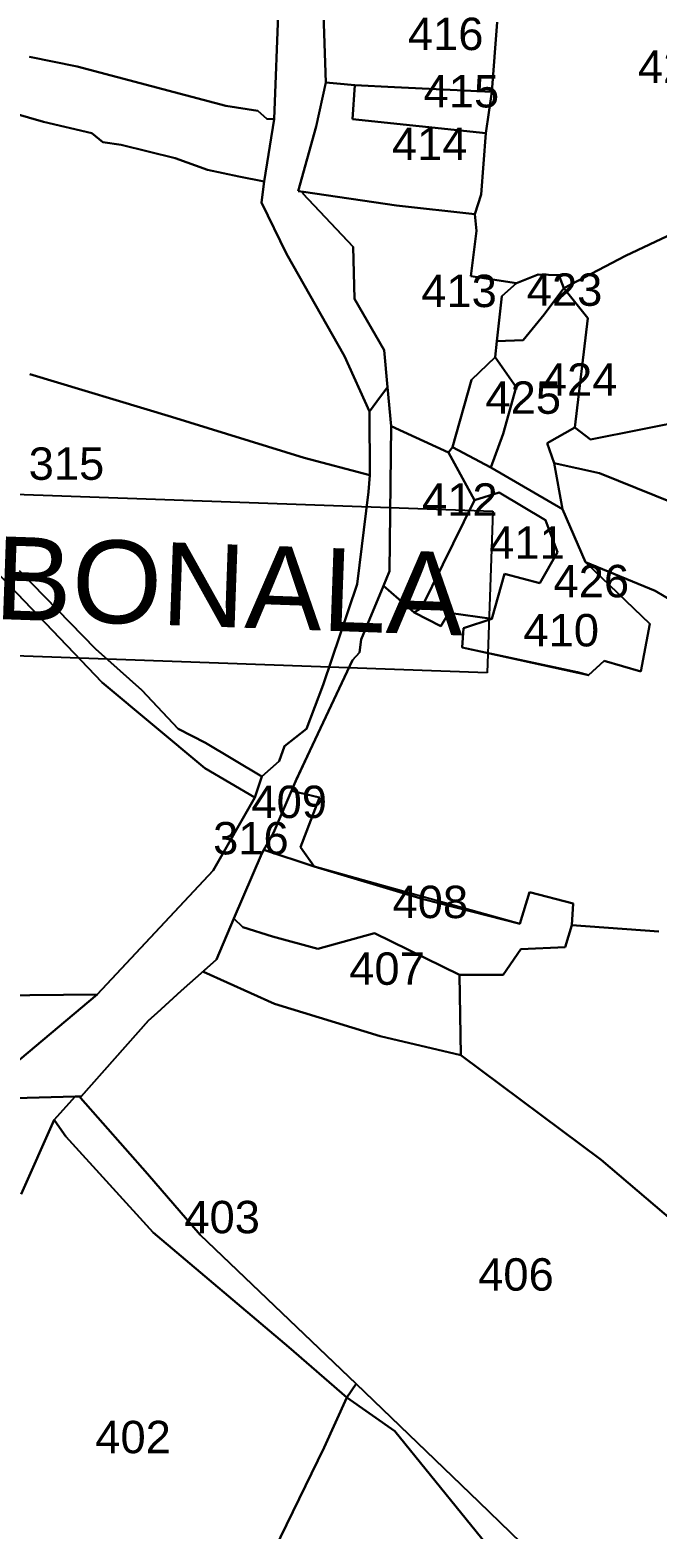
# Model space of a CAD drawing. Header units: inches. Extents: x 186800 to 194298, y 1604602 to 1613194.
# Drawn here: x 190679 to 190969, y 1607669 to 1608362 of the extents above; entities that cross this region are included whole.
import ezdxf

# ---------------------------------------------------------------- set-up
doc = ezdxf.new("R2010")
doc.units = ezdxf.units.IN
doc.header["$LTSCALE"] = 15
doc.header["$MEASUREMENT"] = 0
doc.layers.add('PLOT', color=7, linetype='Continuous')
doc.layers.add('PLOT NO', color=7, linetype='Continuous')
doc.styles.get("Standard").update_dxf_attribs({"font": 'arial.ttf'})

msp = doc.modelspace()

# ---------------------------------------------------------------- linework, layer by layer
at = {"layer": 'PLOT'}
for p, q in [((190794.34, 1608373.39), (190792.32, 1608320.96)), ((190792.32, 1608320.96), (190794.34, 1608373.39)), ((190816.3, 1608337.9), (190815.02, 1608374.09)), ((190815.02, 1608374.09), (190816.3, 1608337.9)), ((190895.46, 1608365.79), (190893.04, 1608333.58)), ((190893.04, 1608333.58), (190895.46, 1608365.79)), ((190701.15, 1608345.26), (190679.18, 1608349.7)), ((190679.18, 1608349.7), (190701.15, 1608345.26)), ((190769.95, 1608327.09), (190701.15, 1608345.26)), ((190701.15, 1608345.26), (190769.95, 1608327.09)), ((190811.73, 1608317.56), (190816.3, 1608337.9)), ((190816.3, 1608337.9), (190811.73, 1608317.56)), ((190821.37, 1608337.41), (190816.3, 1608337.9)), ((190816.3, 1608337.9), (190821.37, 1608337.41)), ((190829.58, 1608336.6), (190821.37, 1608337.41)), ((190821.37, 1608337.41), (190829.58, 1608336.6)), ((190829.58, 1608336.6), (190828.51, 1608321)), ((190828.51, 1608321), (190829.58, 1608336.6)), ((190848, 1608335.69), (190829.58, 1608336.6)), ((190829.58, 1608336.6), (190829.58, 1608336.6)), ((190829.58, 1608336.6), (190848, 1608335.69)), ((190893.04, 1608333.58), (190848, 1608335.69)), ((190848, 1608335.69), (190893.04, 1608333.58)), ((190890.31, 1608314.45), (190893.04, 1608333.58)), ((190893.04, 1608333.58), (190890.31, 1608314.45)), ((190893.04, 1608333.58), (190893.04, 1608333.58)), ((190685.66, 1608319.63), (190660.43, 1608326.94)), ((190660.43, 1608326.94), (190685.66, 1608319.63)), ((190784.83, 1608324.73), (190769.95, 1608327.09)), ((190769.95, 1608327.09), (190784.83, 1608324.73)), ((190788.97, 1608321.08), (190784.83, 1608324.73)), ((190784.83, 1608324.73), (190788.97, 1608321.08)), ((190707.92, 1608314.41), (190685.66, 1608319.63)), ((190685.66, 1608319.63), (190707.92, 1608314.41)), ((190792.32, 1608320.96), (190787.63, 1608292.05)), ((190787.63, 1608292.05), (190792.32, 1608320.96)), ((190792.32, 1608320.96), (190788.97, 1608321.08)), ((190788.97, 1608321.08), (190792.32, 1608320.96)), ((190803.49, 1608287.61), (190811.73, 1608317.56)), ((190811.73, 1608317.56), (190803.49, 1608287.61)), ((190828.51, 1608321), (190890.31, 1608314.45)), ((190890.31, 1608314.45), (190828.51, 1608321)), ((190713.04, 1608310.34), (190707.92, 1608314.41)), ((190707.92, 1608314.41), (190713.04, 1608310.34)), ((190721.54, 1608309.12), (190713.04, 1608310.34)), ((190713.04, 1608310.34), (190721.54, 1608309.12)), ((190888.02, 1608286.08), (190890.31, 1608314.45)), ((190890.31, 1608314.45), (190888.02, 1608286.08)), ((190746.5, 1608302.82), (190721.54, 1608309.12)), ((190721.54, 1608309.12), (190746.5, 1608302.82)), ((190761.42, 1608297.56), (190746.5, 1608302.82)), ((190746.5, 1608302.82), (190761.42, 1608297.56)), ((190775.97, 1608294.45), (190761.42, 1608297.56)), ((190761.42, 1608297.56), (190775.97, 1608294.45)), ((190787.63, 1608292.05), (190775.97, 1608294.45)), ((190775.97, 1608294.45), (190787.63, 1608292.05)), ((190787.63, 1608292.05), (190786.53, 1608282.32)), ((190786.53, 1608282.32), (190787.63, 1608292.05)), ((190787.63, 1608292.05), (190787.63, 1608292.05)), ((190805.86, 1608287.27), (190803.49, 1608287.61)), ((190803.49, 1608287.61), (190805.86, 1608287.27)), ((190805.64, 1608286.56), (190805.86, 1608287.27)), ((190805.86, 1608287.27), (190805.64, 1608286.56)), ((190828.88, 1608261.93), (190805.64, 1608286.56)), ((190805.64, 1608286.56), (190828.88, 1608261.93)), ((190848.88, 1608281.06), (190805.86, 1608287.27)), ((190805.86, 1608287.27), (190848.88, 1608281.06)), ((190885.13, 1608276.96), (190888.02, 1608286.08)), ((190888.02, 1608286.08), (190885.13, 1608276.96)), ((190786.53, 1608282.32), (190798.05, 1608258.56)), ((190798.05, 1608258.56), (190786.53, 1608282.32)), ((190885.13, 1608276.96), (190848.88, 1608281.06)), ((190848.88, 1608281.06), (190885.13, 1608276.96)), ((190885.88, 1608269.24), (190885.13, 1608276.96)), ((190885.13, 1608276.96), (190885.13, 1608276.96)), ((190885.13, 1608276.96), (190885.88, 1608269.24)), ((190954.81, 1608257.69), (191005.64, 1608281.78)), ((191005.64, 1608281.78), (190954.81, 1608257.69)), ((190883.35, 1608248.31), (190885.88, 1608269.24)), ((190885.88, 1608269.24), (190883.35, 1608248.31)), ((190829.55, 1608237.79), (190828.88, 1608261.93)), ((190828.88, 1608261.93), (190829.55, 1608237.79)), ((190798.05, 1608258.56), (190824.91, 1608211.2)), ((190824.91, 1608211.2), (190798.05, 1608258.56)), ((190926.34, 1608242.81), (190954.81, 1608257.69)), ((190954.81, 1608257.69), (190926.34, 1608242.81)), ((190904.5, 1608245), (190883.35, 1608248.31)), ((190883.35, 1608248.31), (190904.5, 1608245)), ((190914.52, 1608249.13), (190904.5, 1608245)), ((190904.5, 1608245), (190914.52, 1608249.13)), ((190923.99, 1608248.79), (190914.52, 1608249.13)), ((190914.52, 1608249.13), (190923.99, 1608248.79)), ((190926.34, 1608242.81), (190923.99, 1608248.79)), ((190923.99, 1608248.79), (190926.34, 1608242.81)), ((190897.63, 1608239.09), (190904.5, 1608245)), ((190904.5, 1608245), (190897.63, 1608239.09)), ((190926.34, 1608242.81), (190917.19, 1608230.58)), ((190917.19, 1608230.58), (190926.34, 1608242.81)), ((190937.38, 1608228.84), (190926.34, 1608242.81)), ((190926.34, 1608242.81), (190926.34, 1608242.81)), ((190926.34, 1608242.81), (190937.38, 1608228.84)), ((190843.21, 1608214.1), (190829.55, 1608237.79)), ((190829.55, 1608237.79), (190843.21, 1608214.1)), ((190895.37, 1608218.17), (190897.63, 1608239.09)), ((190897.63, 1608239.09), (190895.37, 1608218.17)), ((190917.19, 1608230.58), (190907.54, 1608218.62)), ((190907.54, 1608218.62), (190917.19, 1608230.58)), ((190931.48, 1608178.29), (190937.38, 1608228.84)), ((190937.38, 1608228.84), (190931.48, 1608178.29)), ((190844.76, 1608196.96), (190843.21, 1608214.1)), ((190843.21, 1608214.1), (190844.76, 1608196.96)), ((190894.57, 1608210.75), (190895.37, 1608218.17)), ((190895.37, 1608218.17), (190894.57, 1608210.75)), ((190907.54, 1608218.62), (190895.37, 1608218.17)), ((190895.37, 1608218.17), (190907.54, 1608218.62)), ((190824.91, 1608211.2), (190836.36, 1608185.61)), ((190836.36, 1608185.61), (190824.91, 1608211.2)), ((190894.57, 1608210.75), (190883.69, 1608200.37)), ((190883.69, 1608200.37), (190894.57, 1608210.75)), ((190904.21, 1608196.95), (190894.57, 1608210.75)), ((190894.57, 1608210.75), (190904.21, 1608196.95)), ((190744.85, 1608183.21), (190679.31, 1608202.94)), ((190679.31, 1608202.94), (190744.85, 1608183.21)), ((190883.69, 1608200.37), (190874.9, 1608169.15)), ((190874.9, 1608169.15), (190883.69, 1608200.37)), ((190839.83, 1608190.31), (190844.76, 1608196.96)), ((190844.76, 1608196.96), (190839.83, 1608190.31)), ((190846.39, 1608178.88), (190844.76, 1608196.96)), ((190844.76, 1608196.96), (190846.39, 1608178.88)), ((190898.31, 1608175.37), (190904.21, 1608196.95)), ((190904.21, 1608196.95), (190898.31, 1608175.37)), ((190836.36, 1608185.61), (190839.83, 1608190.31)), ((190839.83, 1608190.31), (190836.36, 1608185.61)), ((190836.36, 1608185.61), (190836.53, 1608156.15)), ((190836.53, 1608156.15), (190836.36, 1608185.61)), ((190806.14, 1608164.25), (190744.85, 1608183.21)), ((190744.85, 1608183.21), (190806.14, 1608164.25)), ((190846.39, 1608178.82), (190845.68, 1608111.75)), ((190845.68, 1608111.75), (190846.39, 1608178.82)), ((190846.39, 1608178.82), (190846.39, 1608178.88)), ((190846.39, 1608178.88), (190846.39, 1608178.82)), ((190873.01, 1608166.66), (190846.39, 1608178.82)), ((190846.39, 1608178.82), (190846.39, 1608178.82)), ((190846.39, 1608178.82), (190873.01, 1608166.66)), ((190991.12, 1608183.1), (190938.71, 1608172.66)), ((190938.71, 1608172.66), (190991.12, 1608183.1)), ((190892.51, 1608159.81), (190898.31, 1608175.37)), ((190898.31, 1608175.37), (190892.51, 1608159.81)), ((190931.48, 1608178.29), (190918.67, 1608171.06)), ((190918.67, 1608171.06), (190931.48, 1608178.29)), ((190938.71, 1608172.66), (190931.48, 1608178.29)), ((190931.48, 1608178.29), (190931.48, 1608178.29)), ((190931.48, 1608178.29), (190938.71, 1608172.66)), ((190874.9, 1608169.15), (190873.01, 1608166.66)), ((190873.01, 1608166.66), (190874.9, 1608169.15)), ((190873.01, 1608166.66), (190885.05, 1608144.7)), ((190885.05, 1608144.7), (190873.01, 1608166.66)), ((190873.01, 1608166.66), (190873.01, 1608166.66)), ((190874.9, 1608169.15), (190892.51, 1608159.81)), ((190892.51, 1608159.81), (190874.9, 1608169.15)), ((190918.67, 1608171.06), (190921.92, 1608161.72)), ((190921.92, 1608161.72), (190918.67, 1608171.06)), ((190836.53, 1608156.15), (190806.14, 1608164.25)), ((190806.14, 1608164.25), (190836.53, 1608156.15)), ((190892.51, 1608159.81), (190892.51, 1608159.81)), ((190925.65, 1608140.44), (190892.51, 1608159.81)), ((190892.51, 1608159.81), (190892.51, 1608159.81)), ((190892.51, 1608159.81), (190925.65, 1608140.44)), ((190942.9, 1608157.13), (190921.92, 1608161.72)), ((190921.92, 1608161.72), (190925.65, 1608140.44)), ((190921.92, 1608161.72), (190942.9, 1608157.13)), ((190925.65, 1608140.44), (190921.92, 1608161.72)), ((190836.53, 1608156.15), (190835.96, 1608148.54)), ((190835.96, 1608148.54), (190836.53, 1608156.15)), ((190836.53, 1608156.15), (190836.53, 1608156.15)), ((190993.82, 1608136.61), (190942.9, 1608157.13)), ((190942.9, 1608157.13), (190993.82, 1608136.61)), ((190835.96, 1608148.54), (190830.78, 1608105.83)), ((190830.78, 1608105.83), (190835.96, 1608148.54)), ((190885.05, 1608144.7), (190860.47, 1608094.82)), ((190860.47, 1608094.82), (190885.05, 1608144.7)), ((190896.45, 1608148.14), (190885.05, 1608144.7)), ((190885.05, 1608144.7), (190896.45, 1608148.14)), ((190917.78, 1608135.34), (190896.45, 1608148.14)), ((190896.45, 1608148.14), (190917.78, 1608135.34)), ((190925.65, 1608140.44), (190936.32, 1608115.97)), ((190936.32, 1608115.97), (190925.65, 1608140.44)), ((190923.41, 1608120.53), (190917.78, 1608135.34)), ((190917.78, 1608135.34), (190923.41, 1608120.53)), ((190915.21, 1608106.21), (190923.41, 1608120.53)), ((190923.41, 1608120.53), (190915.21, 1608106.21)), ((190968.66, 1608102.77), (190936.32, 1608115.97)), ((190936.32, 1608115.97), (190966.06, 1608087.48)), ((190936.32, 1608115.97), (190968.66, 1608102.77)), ((190966.06, 1608087.48), (190936.32, 1608115.97)), ((190712.7, 1608060.26), (190663.55, 1608111.77)), ((190663.55, 1608111.77), (190712.7, 1608060.26)), ((190709.75, 1608075.94), (190674.55, 1608111.99)), ((190674.55, 1608111.99), (190709.75, 1608075.94)), ((190845.68, 1608111.75), (190842.87, 1608104.94)), ((190842.87, 1608104.94), (190845.68, 1608111.75)), ((190893.1, 1608089.82), (190898.96, 1608110.63)), ((190898.96, 1608110.63), (190893.1, 1608089.82)), ((190898.96, 1608110.63), (190915.21, 1608106.21)), ((190915.21, 1608106.21), (190898.96, 1608110.63)), ((190830.78, 1608105.83), (190814.93, 1608059.23)), ((190814.93, 1608059.23), (190830.78, 1608105.83)), ((190842.87, 1608104.94), (190832.65, 1608080.16)), ((190832.65, 1608080.16), (190842.87, 1608104.94)), ((190857.06, 1608092.64), (190842.87, 1608104.94)), ((190842.87, 1608104.94), (190857.06, 1608092.64)), ((190994, 1608087.52), (190968.66, 1608102.77)), ((190968.66, 1608102.77), (190968.66, 1608102.77)), ((190968.66, 1608102.77), (190994, 1608087.52)), ((190860.47, 1608094.82), (190857.06, 1608092.64)), ((190857.06, 1608092.64), (190860.47, 1608094.82)), ((190869.39, 1608086.3), (190857.06, 1608092.64)), ((190857.06, 1608092.64), (190869.39, 1608086.3)), ((190873.2, 1608092.58), (190869.39, 1608086.3)), ((190869.39, 1608086.3), (190873.2, 1608092.58)), ((190893.1, 1608089.82), (190873.2, 1608092.58)), ((190873.2, 1608092.58), (190893.1, 1608089.82)), ((190879.87, 1608085.42), (190893.1, 1608089.82)), ((190893.1, 1608089.82), (190879.87, 1608085.42)), ((190893.1, 1608089.82), (190893.1, 1608089.82)), ((190879.29, 1608076.47), (190879.87, 1608085.42)), ((190879.87, 1608085.42), (190879.29, 1608076.47)), ((190966.06, 1608087.48), (190961.94, 1608065.33)), ((190961.94, 1608065.33), (190966.06, 1608087.48)), ((190731.05, 1608056.71), (190709.75, 1608075.94)), ((190709.75, 1608075.94), (190731.05, 1608056.71)), ((190832.65, 1608080.16), (190831.83, 1608074.24)), ((190831.83, 1608074.24), (190832.65, 1608080.16)), ((190932.72, 1608065.09), (190879.29, 1608076.47)), ((190879.29, 1608076.47), (190932.72, 1608065.09)), ((190828.5, 1608070.69), (190802.73, 1608015.59)), ((190802.73, 1608015.59), (190828.5, 1608070.69)), ((190831.83, 1608074.24), (190828.5, 1608070.69)), ((190828.5, 1608070.69), (190831.83, 1608074.24)), ((190944.95, 1608070.29), (190937.79, 1608063.63)), ((190937.79, 1608063.63), (190944.95, 1608070.29)), ((190961.94, 1608065.33), (190944.95, 1608070.29)), ((190944.95, 1608070.29), (190961.94, 1608065.33)), ((190937.79, 1608063.63), (190932.72, 1608065.09)), ((190932.72, 1608065.09), (190937.79, 1608063.63)), ((190760.29, 1608020.72), (190712.7, 1608060.26)), ((190712.7, 1608060.26), (190760.29, 1608020.72)), ((190747.96, 1608038.87), (190731.05, 1608056.71)), ((190731.05, 1608056.71), (190747.96, 1608038.87)), ((190814.93, 1608059.23), (190807.34, 1608038.89)), ((190807.34, 1608038.89), (190814.93, 1608059.23)), ((190760.55, 1608032.31), (190747.96, 1608038.87)), ((190747.96, 1608038.87), (190760.55, 1608032.31)), ((190807.34, 1608038.89), (190797.13, 1608030.86)), ((190797.13, 1608030.86), (190807.34, 1608038.89)), ((190786.56, 1608016.74), (190760.55, 1608032.31)), ((190760.55, 1608032.31), (190786.56, 1608016.74)), ((190797.13, 1608030.86), (190794.6, 1608023.93)), ((190794.6, 1608023.93), (190797.13, 1608030.86)), ((190783.32, 1608007.08), (190760.29, 1608020.72)), ((190760.29, 1608020.72), (190783.32, 1608007.08)), ((190794.6, 1608023.93), (190786.56, 1608016.74)), ((190786.56, 1608016.74), (190794.6, 1608023.93)), ((190786.56, 1608016.74), (190783.32, 1608007.08)), ((190783.32, 1608007.08), (190786.56, 1608016.74)), ((190786.56, 1608016.74), (190786.56, 1608016.74)), ((190802.73, 1608015.59), (190800.41, 1608010.18)), ((190800.41, 1608010.18), (190802.73, 1608015.59)), ((190764.1, 1607973.27), (190783.32, 1608007.08)), ((190783.32, 1608007.08), (190764.1, 1607973.27)), ((190783.32, 1608007.08), (190783.32, 1608007.08)), ((190800.41, 1608010.18), (190792.09, 1607990.78)), ((190792.09, 1607990.78), (190800.41, 1608010.18)), ((190813.26, 1608007.04), (190800.41, 1608010.18)), ((190800.41, 1608010.18), (190813.26, 1608007.04)), ((190804.5, 1607984.03), (190813.26, 1608007.04)), ((190813.26, 1608007.04), (190804.5, 1607984.03)), ((190792.09, 1607990.78), (190787.5, 1607982.85)), ((190787.5, 1607982.85), (190792.09, 1607990.78)), ((190786.56, 1607981.21), (190773.69, 1607951.13)), ((190773.69, 1607951.13), (190786.56, 1607981.21)), ((190787.5, 1607982.85), (190786.56, 1607981.21)), ((190786.56, 1607981.21), (190787.5, 1607982.85)), ((190810.85, 1607975.09), (190787.5, 1607982.85)), ((190787.5, 1607982.85), (190810.85, 1607975.09)), ((190810.85, 1607975.09), (190804.5, 1607984.03)), ((190804.5, 1607984.03), (190804.5, 1607984.03)), ((190804.5, 1607984.03), (190810.85, 1607975.09)), ((190710.48, 1607915.95), (190764.1, 1607973.27)), ((190764.1, 1607973.27), (190710.48, 1607915.95)), ((190861.32, 1607959.97), (190810.85, 1607975.09)), ((190810.85, 1607975.09), (190810.85, 1607975.09)), ((190810.85, 1607975.09), (190861.32, 1607959.97)), ((190910.39, 1607963.35), (190906.03, 1607948.64)), ((190906.03, 1607948.64), (190910.39, 1607963.35)), ((190930.71, 1607958.02), (190910.39, 1607963.35)), ((190910.39, 1607963.35), (190930.71, 1607958.02)), ((190906.03, 1607948.64), (190861.32, 1607959.97)), ((190861.32, 1607959.97), (190906.03, 1607948.64)), ((190930.1, 1607948.04), (190930.71, 1607958.02)), ((190930.71, 1607958.02), (190930.1, 1607948.04)), ((190773.69, 1607951.13), (190765.58, 1607932.2)), ((190765.58, 1607932.2), (190773.69, 1607951.13)), ((190777.81, 1607947.04), (190773.69, 1607951.13)), ((190773.69, 1607951.13), (190777.81, 1607947.04)), ((190791.5, 1607942.71), (190777.81, 1607947.04)), ((190777.81, 1607947.04), (190791.5, 1607942.71)), ((190812.57, 1607937.09), (190791.5, 1607942.71)), ((190791.5, 1607942.71), (190791.5, 1607942.71)), ((190791.5, 1607942.71), (190812.57, 1607937.09)), ((190838.72, 1607944.37), (190812.57, 1607937.09)), ((190812.57, 1607937.09), (190838.72, 1607944.37)), ((190878.02, 1607925.03), (190838.72, 1607944.37)), ((190838.72, 1607944.37), (190878.02, 1607925.03)), ((190930.1, 1607948.04), (190926.92, 1607937.9)), ((190926.92, 1607937.9), (190930.1, 1607948.04)), ((190970.23, 1607945.08), (190930.1, 1607948.04)), ((190930.1, 1607948.04), (190970.23, 1607945.08)), ((190906.37, 1607936.84), (190898.27, 1607925.08)), ((190898.27, 1607925.08), (190906.37, 1607936.84)), ((190926.92, 1607937.9), (190906.37, 1607936.84)), ((190906.37, 1607936.84), (190926.92, 1607937.9)), ((190765.58, 1607932.2), (190759.95, 1607927.11)), ((190759.95, 1607927.11), (190765.58, 1607932.2)), ((190759.95, 1607927.11), (190749.37, 1607917.56)), ((190749.37, 1607917.56), (190759.95, 1607927.11)), ((190759.65, 1607926.48), (190759.95, 1607927.11)), ((190759.95, 1607927.11), (190759.65, 1607926.48)), ((190792.45, 1607911.66), (190759.65, 1607926.48)), ((190759.65, 1607926.48), (190792.45, 1607911.66)), ((190898.27, 1607925.08), (190878.02, 1607925.03)), ((190878.02, 1607925.03), (190898.27, 1607925.08)), ((190878.75, 1607887.84), (190878.02, 1607925.03)), ((190878.02, 1607925.03), (190878.75, 1607887.84)), ((190710.48, 1607915.95), (190663.3, 1607915.49)), ((190663.3, 1607915.49), (190710.48, 1607915.95)), ((190674.61, 1607885.79), (190710.48, 1607915.95)), ((190710.48, 1607915.95), (190674.61, 1607885.79)), ((190749.37, 1607917.56), (190738.21, 1607907.48)), ((190738.21, 1607907.48), (190749.37, 1607917.56)), ((190841.38, 1607896.6), (190792.45, 1607911.66)), ((190792.45, 1607911.66), (190841.38, 1607896.6)), ((190734.2, 1607903.85), (190703.04, 1607868.79)), ((190703.04, 1607868.79), (190734.2, 1607903.85)), ((190738.21, 1607907.48), (190734.2, 1607903.85)), ((190734.2, 1607903.85), (190738.21, 1607907.48)), ((190878.75, 1607887.84), (190841.38, 1607896.6)), ((190841.38, 1607896.6), (190878.75, 1607887.84)), ((190943.67, 1607839.4), (190878.75, 1607887.84)), ((190878.75, 1607887.84), (190878.75, 1607887.84)), ((190878.75, 1607887.84), (190943.67, 1607839.4)), ((190700.22, 1607868.71), (190666.95, 1607867.74)), ((190666.95, 1607867.74), (190700.22, 1607868.71)), ((190690.57, 1607857.93), (190700.22, 1607868.71)), ((190700.22, 1607868.71), (190690.57, 1607857.93)), ((190702.21, 1607868.76), (190700.22, 1607868.71)), ((190700.22, 1607868.71), (190702.21, 1607868.76)), ((190703.04, 1607868.79), (190702.21, 1607868.76)), ((190702.21, 1607868.76), (190703.04, 1607868.79)), ((190702.76, 1607868.15), (190702.21, 1607868.76)), ((190702.21, 1607868.76), (190702.76, 1607868.15)), ((190733.78, 1607833.01), (190702.76, 1607868.15)), ((190702.76, 1607868.15), (190733.78, 1607833.01)), ((190675.26, 1607823.62), (190690.57, 1607857.93)), ((190690.57, 1607857.93), (190675.26, 1607823.62)), ((190690.57, 1607857.93), (190690.57, 1607857.93)), ((190690.57, 1607857.93), (190695.21, 1607851.29)), ((190695.21, 1607851.29), (190690.57, 1607857.93)), ((190695.21, 1607851.29), (190695.94, 1607850.24)), ((190695.94, 1607850.24), (190695.21, 1607851.29)), ((190695.94, 1607850.24), (190736.4, 1607805.75)), ((190736.4, 1607805.75), (190695.94, 1607850.24)), ((191008.85, 1607783.77), (190943.67, 1607839.4)), ((190943.67, 1607839.4), (191008.85, 1607783.77)), ((190758.15, 1607804.72), (190733.78, 1607833.01)), ((190733.78, 1607833.01), (190758.15, 1607804.72)), ((190736.4, 1607805.75), (190799.11, 1607752.77)), ((190799.11, 1607752.77), (190736.4, 1607805.75)), ((190830.29, 1607735.77), (190758.15, 1607804.72)), ((190758.15, 1607804.72), (190830.29, 1607735.77)), ((190799.11, 1607752.77), (190825.96, 1607729.51)), ((190825.96, 1607729.51), (190799.11, 1607752.77)), ((190825.96, 1607729.51), (190830.29, 1607735.77)), ((190830.29, 1607735.77), (190825.96, 1607729.51)), ((190830.29, 1607735.77), (190830.29, 1607735.77)), ((190887.04, 1607681.21), (190830.29, 1607735.77)), ((190830.29, 1607735.77), (190887.04, 1607681.21)), ((190825.96, 1607729.51), (190815.4, 1607706.31)), ((190815.4, 1607706.31), (190825.96, 1607729.51)), ((190848.22, 1607713.86), (190825.96, 1607729.51)), ((190825.96, 1607729.51), (190848.22, 1607713.86)), ((190825.96, 1607729.51), (190825.96, 1607729.51)), ((190864.67, 1607693.54), (190848.22, 1607713.86)), ((190848.22, 1607713.86), (190864.67, 1607693.54)), ((190815.4, 1607706.31), (190751.79, 1607575.28)), ((190751.79, 1607575.28), (190815.4, 1607706.31)), ((190911.33, 1607636), (190864.67, 1607693.54)), ((190864.67, 1607693.54), (190911.33, 1607636)), ((190934.13, 1607635.71), (190887.04, 1607681.21)), ((190887.04, 1607681.21), (190934.13, 1607635.71))]:
    msp.add_line(p, q, dxfattribs=at)
at = {"layer": 'PLOT', "color": 11, "linetype": 'Continuous'}
for p, q in [((190638.53, 1608148.63), (190893.46, 1608139.58)), ((190890.81, 1608064.81), (190635.88, 1608073.86))]:
    msp.add_line(p, q, dxfattribs=at)
at = {"layer": 'PLOT', "linetype": 'Continuous'}
for p, q in [((190966.06, 1608087.48), (190936.32, 1608115.97)), ((190936.32, 1608115.97), (190968.66, 1608102.77)), ((190832.65, 1608080.16), (190842.87, 1608104.94)), ((190842.87, 1608104.94), (190857.06, 1608092.64)), ((190842.87, 1608104.94), (190857.06, 1608092.64)), ((190968.66, 1608102.77), (190994, 1608087.52)), ((190857.06, 1608092.64), (190869.39, 1608086.3)), ((190857.06, 1608092.64), (190869.39, 1608086.3)), ((190869.39, 1608086.3), (190873.2, 1608092.58)), ((190869.39, 1608086.3), (190873.2, 1608092.58)), ((190873.2, 1608092.58), (190893.1, 1608089.82)), ((190873.2, 1608092.58), (190893.1, 1608089.82)), ((190893.1, 1608089.82), (190879.87, 1608085.42)), ((190893.1, 1608089.82), (190879.87, 1608085.42)), ((190879.87, 1608085.42), (190879.29, 1608076.47)), ((190879.87, 1608085.42), (190879.29, 1608076.47)), ((190961.94, 1608065.33), (190966.06, 1608087.48)), ((190831.83, 1608074.24), (190832.65, 1608080.16)), ((190879.29, 1608076.47), (190937.79, 1608063.63)), ((190879.29, 1608076.47), (190937.79, 1608063.63)), ((190800.41, 1608010.18), (190828.5, 1608070.69)), ((190828.5, 1608070.69), (190831.83, 1608074.24)), ((190937.79, 1608063.63), (190944.95, 1608070.29)), ((190944.95, 1608070.29), (190961.94, 1608065.33)), ((190813.26, 1608007.04), (190800.41, 1608010.18)), ((190804.5, 1607984.03), (190813.26, 1608007.04)), ((190810.85, 1607975.09), (190804.5, 1607984.03)), ((190906.03, 1607948.64), (190810.85, 1607975.09)), ((190910.39, 1607963.35), (190906.03, 1607948.64)), ((190930.71, 1607958.02), (190910.39, 1607963.35)), ((190930.1, 1607948.04), (190930.71, 1607958.02)), ((190970.23, 1607945.08), (190930.1, 1607948.04))]:
    msp.add_line(p, q, dxfattribs=at)
at = {"layer": 'PLOT', "color": 11, "linetype": 'Continuous'}
msp.add_lwpolyline([(190893.46, 1608139.58), (190890.81, 1608064.81)], dxfattribs=at)

# ---------------------------------------------------------------- texts
at = {"layer": 'PLOT', "color": 11, "linetype": 'Continuous', "oblique": 360}
msp.add_text('BONALA ', height=38.303, rotation=357.96625, dxfattribs=at).set_placement((190662.51, 1608089.73))
at = {"layer": 'PLOT NO', "color": 7, "oblique": 360}
for s, p in [('416', (190854.19, 1608352.89)), ('414', (190846.81, 1608302.02)), ('413', (190860.39, 1608233.98)), ('423', (190909.19, 1608234.57)), ('411', (190891.82, 1608117.52)), ('426', (190921.57, 1608099.71)), ('403', (190750.79, 1607805.46)), ('402', (190709.58, 1607703.69))]:
    msp.add_text(s, height=15, dxfattribs=at).set_placement(p)
at = {"layer": 'PLOT NO', "color": 7}
for s, p in [('422', (190960.63, 1608337.72)), ('415', (190861.46, 1608326.35)), ('424', (190916.2, 1608192.97)), ('425', (190890.07, 1608184.61)), ('315', (190678.76, 1608154.06)), ('412', (190860.76, 1608137.45)), ('410', (190907.65, 1608076.99)), ('409', (190781.82, 1607997.57)), ('316', (190764.09, 1607980.75)), ('408', (190847.1, 1607951.27)), ('407', (190827.05, 1607920.41)), ('406', (190886.71, 1607778.91))]:
    msp.add_text(s, height=15, dxfattribs=at).set_placement(p)

doc.saveas('drawing.dxf')
